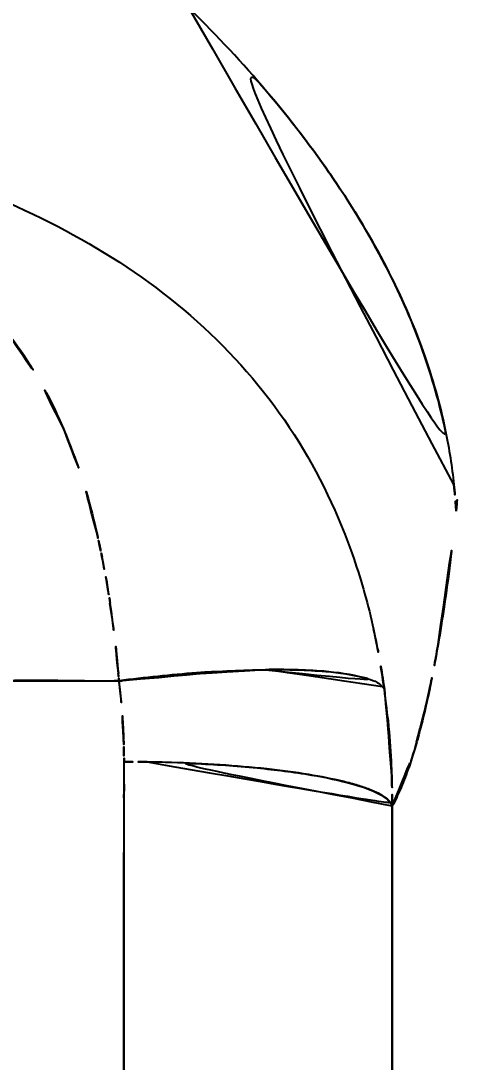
# Model space of a CAD drawing. Extents: x 16296660632 to 16296668616, y -37409619871 to -37409616241.
# Drawn here: x 16296666330.61 to 16296666340.36, y -37409616805.19 to -37409616781.86 of the extents above; entities that cross this region are included whole.
import ezdxf

# ---------------------------------------------------------------- set-up
doc = ezdxf.new("R2010")
doc.units = 0
doc.header["$LTSCALE"] = 10
doc.header["$MEASUREMENT"] = 0
doc.header["$PDMODE"] = 3
doc.header["$PDSIZE"] = -10
doc.layers.get('0').update_dxf_attribs({"linetype": 'CONTINUOUS'})
doc.layers.get('DEFPOINTS').update_dxf_attribs({"linetype": 'CONTINUOUS'})
doc.styles.add('Daelim Dimension', font='')
doc.styles.get('Daelim Dimension').set_extended_font_data('나눔고딕')
doc.dimstyles.new('DEFAULT', dxfattribs={"dimscale": 2, "dimtxt": 2, "dimasz": 2, "dimexe": 0, "dimexo": 2, "dimgap": 1, "dimtad": 1, "dimdec": 1, "dimzin": 9, "dimdsep": 46, "dimtxsty": 'Daelim Dimension', "dimcen": 0.5, "dimclrd": 252, "dimclre": 252, "dimclrt": 3, "dimadec": 1, "dimazin": 0, "dimtfac": 1, "dimtdec": 1, "dimtix": 1, "dimtmove": 0, "dimatfit": 3, "dimfxl": 1, "dimtolj": 1, "dimtzin": 1, "dimlwd": 9, "dimlwe": 9, "dimarcsym": 0})

# ---------------------------------------------------------------- blocks, each defined once
blk = doc.blocks.new('*D16')
at = {"color": 5, "lineweight": 9, "transparency": 16777216}
for p, q in [((16296666467.47109, -37409616640.80376), (16296666467.47109, -37409616937.17432)), ((16296666147.47109, -37409616641.1646), (16296666147.47109, -37409616937.17432)), ((16296666151.47109, -37409616937.17432), (16296666463.47109, -37409616937.17432))]:
    blk.add_line(p, q, dxfattribs=at)
at = {"color": 5, "transparency": 16777216}
for points in [[(16296666151.47109, -37409616936.50766), (16296666151.47109, -37409616937.84099), (16296666147.47109, -37409616937.17432)], [(16296666463.47109, -37409616936.50766), (16296666463.47109, -37409616937.84099), (16296666467.47109, -37409616937.17432)]]:
    blk.add_solid(points, dxfattribs=at)
at = {"layer": 'DEFPOINTS', "color": 0, "transparency": 16777216}
for p in [(16296666467.47109, -37409616636.80376), (16296666147.47109, -37409616637.1646), (16296666467.47109, -37409616937.17432)]:
    blk.add_point(p, dxfattribs=at)
at = {"color": 7, "transparency": 16777216, "insert": (16296666291.23105, -37409616918.8224), "char_height": 30, "attachment_point": 5, "style": 'Daelim Dimension'}
blk.add_mtext('\\A1;320', dxfattribs=at)
blk = doc.blocks.new('*D17')
at = {"color": 5, "lineweight": 9, "ltscale": 0.5, "transparency": 16777216}
for p, q in [((16296666587.9219, -37409616506.424438), (16296666624.81945, -37409616506.424438)), ((16296666624.81945, -37409616510.424438), (16296666624.81945, -37409616827.794708)), ((16296666313.128599, -37409616831.794708), (16296666624.81945, -37409616831.794708))]:
    blk.add_line(p, q, dxfattribs=at)
at = {"color": 5, "ltscale": 0.5, "transparency": 16777216}
for points in [[(16296666624.152781, -37409616510.424438), (16296666625.486111, -37409616510.424438), (16296666624.81945, -37409616506.424438)], [(16296666624.152781, -37409616827.794708), (16296666625.486111, -37409616827.794708), (16296666624.81945, -37409616831.794708)]]:
    blk.add_solid(points, dxfattribs=at)
at = {"layer": 'DEFPOINTS', "color": 0, "ltscale": 0.5, "transparency": 16777216}
for p in [(16296666583.9219, -37409616506.424438), (16296666309.128599, -37409616831.794708), (16296666624.81945, -37409616831.794708)]:
    blk.add_point(p, dxfattribs=at)
at = {"color": 7, "ltscale": 0.5, "transparency": 16777216, "insert": (16296666606.46752, -37409616669.109573), "char_height": 30, "attachment_point": 5, "rotation": 90, "style": 'Daelim Dimension'}
blk.add_mtext('\\A1;325', dxfattribs=at)

msp = doc.modelspace()

# ---------------------------------------------------------------- linework, layer by layer
at = {"linetype": 'Continuous'}
for p, q in [((16296666332.918341, -37409616798.463867), (16296666332.918341, -37409616813.190033)), ((16296666338.92775, -37409616814.18029), (16296666338.92775, -37409616799.45414))]:
    msp.add_line(p, q, dxfattribs=at)
for points, start_tangent, end_tangent in [([(16296666338.03026, -37409616771.035202), (16296666338.85952, -37409616771.373154), (16296666340.27615, -37409616771.99556), (16296666341.855591, -37409616772.76786), (16296666343.55407, -37409616773.719353), (16296666345.306271, -37409616774.867737), (16296666347.04471, -37409616776.263977), (16296666348.535299, -37409616777.830177), (16296666349.56081, -37409616779.440727), (16296666350.078051, -37409616781.103104), (16296666350.01495, -37409616782.871948), (16296666349.36746, -37409616784.722343)], (0.930033255, -0.367475365), (-0.42166822, -0.906750193)), ([(16296666349.251711, -37409616784.970879), (16296666349.935539, -37409616783.209938), (16296666350.10277, -37409616781.320824), (16296666349.59878, -37409616779.512001), (16296666348.64599, -37409616777.970688), (16296666347.48267, -37409616776.676407), (16296666346.251301, -37409616775.5867), (16296666345.010839, -37409616774.659958), (16296666343.79117, -37409616773.863808), (16296666342.61853, -37409616773.179031), (16296666341.50754, -37409616772.589592), (16296666340.457239, -37409616772.079117), (16296666339.463619, -37409616771.632332), (16296666338.531019, -37409616771.236107), (16296666338.03038, -37409616771.034889)], (0.465337981, 0.885133077), (-0.9304634, 0.366384855)), ([(16296666334.362181, -37409616781.561592), (16296666334.42046, -37409616781.61937), (16296666336.113951, -37409616783.444878), (16296666337.604601, -37409616785.397453), (16296666338.76943, -37409616787.334541), (16296666339.573179, -37409616789.150917), (16296666340.09614, -37409616790.941856), (16296666340.30858, -37409616792.253983)], (0.710999536, -0.703192477), (0.107600969, -0.994194162)), ([(16296666340.30768, -37409616792.254082), (16296666340.12125, -37409616791.062248), (16296666339.61842, -37409616789.275902), (16296666338.795719, -37409616787.38855), (16296666337.61511, -37409616785.411728), (16296666336.110161, -37409616783.439613), (16296666334.362129, -37409616781.561638)], (-0.108079033, 0.994142305), (-0.709862122, 0.704340662)), ([(16296666319.50304, -37409616783.618637), (16296666322.787901, -37409616783.942947), (16296666326.087521, -37409616784.547974), (16296666329.219391, -37409616785.489052), (16296666332.135229, -37409616786.852737), (16296666334.70694, -37409616788.731972), (16296666336.72962, -37409616791.131599), (16296666338.064171, -37409616793.906174), (16296666338.50893, -37409616795.491829)], (0.997909557, -0.064625976), (0.216999964, -0.976171612)), ([(16296666330.365049, -37409616788.923286), (16296666331.55821, -37409616790.982277)], (0.597757586, -0.80167691), (0.399559413, -0.916707301)), ([(16296666331.558599, -37409616790.982109), (16296666331.537189, -37409616790.933212), (16296666330.364981, -37409616788.923347)], (-0.398787882, 0.917043197), (-0.597912136, 0.801561649)), ([(16296666331.55821, -37409616790.982277), (16296666331.57023, -37409616791.009956), (16296666332.308559, -37409616793.326736)], (0.399559413, -0.916707301), (0.223346049, -0.974739218)), ([(16296666332.30879, -37409616793.326683), (16296666331.558599, -37409616790.982109)], (-0.225149591, 0.974324208), (-0.398787882, 0.917043197)), ([(16296666340.30858, -37409616792.253983), (16296666340.35862, -37409616792.846977)], (0.107600969, -0.994194162), (0.060477644, -0.998169552)), ([(16296666340.35862, -37409616792.846977), (16296666340.30768, -37409616792.254082)], (-0.06325442, 0.997997434), (-0.108079033, 0.994142305)), ([(16296666340.35862, -37409616792.846977), (16296666340.440809, -37409616792.191399)], (0.058915641, 0.998262965), (0.187292881, 0.982304116)), ([(16296666332.308559, -37409616793.326736), (16296666332.38068, -37409616793.654991)], (0.223346049, -0.974739218), (0.206095824, -0.978531814)), ([(16296666339.95434, -37409616795.838272), (16296666340.089371, -37409616794.988449), (16296666340.224409, -37409616794.002182), (16296666340.358999, -37409616792.847023)], (0.169093864, 0.985599952), (0.106474465, 0.994315437)), ([(16296666332.38166, -37409616793.654793), (16296666332.368919, -37409616793.595497), (16296666332.30879, -37409616793.326683)], (-0.208746065, 0.977969877), (-0.225149591, 0.974324208)), ([(16296666332.38068, -37409616793.654991), (16296666332.42518, -37409616793.872147)], (0.206095824, -0.978531814), (0.195411072, -0.980721425)), ([(16296666332.42679, -37409616793.871819), (16296666332.38166, -37409616793.654793)], (-0.198373616, 0.980126476), (-0.208746065, 0.977969877)), ([(16296666332.42518, -37409616793.872147), (16296666332.557091, -37409616794.60022)], (0.195411072, -0.980721425), (0.161627819, -0.986851786)), ([(16296666332.56093, -37409616794.599602), (16296666332.42679, -37409616793.871819)], (-0.164273611, 0.986414812), (-0.198373616, 0.980126476)), ([(16296666332.557091, -37409616794.60022), (16296666332.60549, -37409616794.908882)], (0.161627819, -0.986851786), (0.148260482, -0.988948345)), ([(16296666332.61005, -37409616794.908188), (16296666332.56093, -37409616794.599602)], (-0.150133567, 0.988665723), (-0.164273611, 0.986414812)), ([(16296666332.60549, -37409616794.908882), (16296666332.79211, -37409616796.488548)], (0.148260482, -0.988948345), (0.088757833, -0.996053235)), ([(16296666332.79311, -37409616796.488487), (16296666332.61005, -37409616794.908188)], (-0.080693879, 0.996738932), (-0.150133567, 0.988665723)), ([(16296666338.50893, -37409616795.491829), (16296666338.74987, -37409616796.838371)], (0.216999964, -0.976171612), (0.13655331, -0.990632724)), ([(16296666338.75065, -37409616796.838501), (16296666338.509041, -37409616795.491798)], (-0.136785046, 0.990600753), (-0.217613133, 0.976035104)), ([(16296666339.953609, -37409616795.838142), (16296666339.71837, -37409616797.047112)], (-0.169406032, -0.985546344), (-0.216047338, -0.97638289)), ([(16296666332.806089, -37409616796.650299), (16296666334.54558, -37409616796.471786), (16296666336.08659, -37409616796.400139)], (0.991817203, 0.127666108), (0.99991127, 0.013321135)), ([(16296666336.08658, -37409616796.399582), (16296666334.551979, -37409616796.470108), (16296666332.805799, -37409616796.648277)], (-0.999919943, -0.012653323), (-0.991880933, -0.12717002)), ([(16296666336.08659, -37409616796.400139), (16296666337.391439, -37409616796.436378), (16296666338.31628, -37409616796.584961), (16296666338.71158, -37409616796.781487)], (0.99991127, 0.013321135), (0.647947576, -0.761684934)), ([(16296666338.711069, -37409616796.781898), (16296666338.33638, -37409616796.591148), (16296666337.44091, -37409616796.440498), (16296666336.142309, -37409616796.398949), (16296666336.08658, -37409616796.399582)], (-0.649673273, 0.760213548), (-0.999919943, -0.012653323)), ([(16296666339.71895, -37409616797.047241), (16296666339.95434, -37409616795.838272)], (0.2157654, 0.976445233), (0.169093864, 0.985599952)), ([(16296666332.805811, -37409616796.64827), (16296666331.928049, -37409616796.649902), (16296666329.33222, -37409616796.653053), (16296666325.509069, -37409616796.65744), (16296666322.608061, -37409616796.660477), (16296666319.55241, -37409616796.663193), (16296666316.222589, -37409616796.665443), (16296666312.694901, -37409616796.667007), (16296666309.012659, -37409616796.667747)], (-0.998895217, -0.046993046), (-0.999999996, -0.000086339)), ([(16296666309.012659, -37409616796.66774), (16296666311.632521, -37409616796.666779), (16296666315.49262, -37409616796.66526), (16296666319.071091, -37409616796.662987), (16296666322.306561, -37409616796.660187), (16296666325.355209, -37409616796.657043), (16296666329.27923, -37409616796.652527), (16296666331.94136, -37409616796.649307), (16296666332.80546, -37409616796.64769)], (0.999999932, 0.000368104), (-0.999727729, 0.023333837)), ([(16296666332.79211, -37409616796.488548), (16296666332.806089, -37409616796.650299)], (0.088757833, -0.996053235), (0.083500888, -0.996507703)), ([(16296666332.80546, -37409616796.64769), (16296666332.79311, -37409616796.488487)], (-0.073970998, 0.997260393), (-0.080693879, 0.996738932)), ([(16296666332.805799, -37409616796.648277), (16296666332.90881, -37409616797.910423)], (0.130326822, -0.991471089), (0.035315715, -0.999376206)), ([(16296666338.71158, -37409616796.781487), (16296666338.75065, -37409616796.838501)], (0.647947576, -0.761684934), (0.47456148, -0.880222359)), ([(16296666338.749901, -37409616796.838364), (16296666338.711069, -37409616796.781898)], (-0.47483151, 0.880076722), (-0.649673273, 0.760213548)), ([(16296666338.74987, -37409616796.838371), (16296666338.84639, -37409616797.682327), (16296666338.905729, -37409616798.554749), (16296666338.91486, -37409616798.780746)], (0.137408985, -0.990514397), (0.034898447, -0.999390864)), ([(16296666332.90937, -37409616797.926376), (16296666332.805811, -37409616796.64827)], (-0.037243921, 0.999306205), (-0.120351503, 0.992731341)), ([(16296666338.91486, -37409616798.780746), (16296666338.905689, -37409616798.554527), (16296666338.846069, -37409616797.681999), (16296666338.749901, -37409616796.838364)], (-0.034991026, 0.999387627), (-0.136210568, 0.990679909)), ([(16296666339.47373, -37409616798.027153), (16296666339.490339, -37409616797.968536), (16296666339.704321, -37409616797.112991), (16296666339.71895, -37409616797.047241)], (0.274823956, 0.961494562), (0.2157654, 0.976445233)), ([(16296666339.71837, -37409616797.047112), (16296666339.474279, -37409616798.027313)], (-0.216047338, -0.97638289), (-0.269288465, -0.963059563)), ([(16296666332.90881, -37409616797.910423), (16296666332.91, -37409616797.945412), (16296666332.91057, -37409616797.963097)], (0.035315714, -0.999376206), (0.031751699, -0.999495788)), ([(16296666332.91057, -37409616797.963097), (16296666332.917021, -37409616798.253059)], (0.0317517, -0.999495788), (0.012891693, -0.999916899)), ([(16296666332.917959, -37409616798.253036), (16296666332.90937, -37409616797.926376)], (-0.016463055, 0.999864475), (-0.03724392, 0.999306205)), ([(16296666339.474279, -37409616798.027313), (16296666338.92775, -37409616799.454628)], (-0.269288465, -0.963059563), (-0.485145847, -0.874433249)), ([(16296666332.917021, -37409616798.253059), (16296666332.91836, -37409616798.463867)], (0.012891693, -0.999916899), (0.000005961, -1)), ([(16296666338.928829, -37409616799.455193), (16296666339.102131, -37409616799.091507), (16296666339.27676, -37409616798.646217), (16296666339.47373, -37409616798.027153)], (0.464309327, 0.885673105), (0.274823956, 0.961494562)), ([(16296666332.91836, -37409616798.463867), (16296666333.43531, -37409616798.467728)], (1, -0.000006102), (0.999887852, -0.014976127)), ([(16296666332.920349, -37409616798.463867), (16296666332.917959, -37409616798.253036)], (-0.006661152, 0.999977814), (-0.016463055, 0.999864475)), ([(16296666333.43531, -37409616798.46769), (16296666332.918341, -37409616798.463867)], (-0.999889547, 0.014862469), (-1, 0)), ([(16296666333.43531, -37409616798.467728), (16296666333.982281, -37409616798.480339), (16296666335.06875, -37409616798.532883), (16296666336.116871, -37409616798.623718), (16296666337.06064, -37409616798.750862), (16296666337.841209, -37409616798.907883), (16296666338.156719, -37409616798.994583), (16296666338.41844, -37409616799.084877), (16296666338.625071, -37409616799.177322), (16296666338.77743, -37409616799.270531), (16296666338.877239, -37409616799.363167), (16296666338.92778, -37409616799.454147)], (0.999887852, -0.014976127), (0.289026506, -0.957321095)), ([(16296666338.92775, -37409616799.45414), (16296666338.6586, -37409616799.195213), (16296666338.050579, -37409616798.963219), (16296666337.12023, -37409616798.760803), (16296666335.902031, -37409616798.601357), (16296666334.47456, -37409616798.49942), (16296666333.43531, -37409616798.46769)], (-0.288932277, 0.957349539), (-0.999889547, 0.014862469)), ([(16296666332.918341, -37409616799.272133), (16296666332.920349, -37409616798.463867)], (0.004694402, 0.999988981), (-0.006661152, 0.999977814)), ([(16296666338.91486, -37409616798.780746), (16296666338.92775, -37409616799.454628)], (0.034898447, -0.999390864), (0.003723943, -0.999993066)), ([(16296666338.92778, -37409616799.454147), (16296666338.91486, -37409616798.780746)], (-0.003831244, 0.999992661), (-0.034991026, 0.999387627)), ([(16296666338.92775, -37409616799.454628), (16296666338.92775, -37409616802.249977), (16296666338.92775, -37409616804.917892), (16296666338.92775, -37409616807.458366), (16296666338.92775, -37409616809.871391), (16296666338.92787, -37409616810.810364)], (-0.000000072, -1), (0.000107902, -0.999999994)), ([(16296666332.918341, -37409616813.190033), (16296666332.918341, -37409616810.925636), (16296666332.918341, -37409616808.86467), (16296666332.918341, -37409616806.981651), (16296666332.918341, -37409616805.244659), (16296666332.918341, -37409616803.623161), (16296666332.918341, -37409616802.104401), (16296666332.918341, -37409616800.662628), (16296666332.918341, -37409616799.272133)], (0, 1), (0.004694402, 0.999988981))]:
    msp.add_spline(points, degree=3, dxfattribs=dict(at, start_tangent=start_tangent, end_tangent=end_tangent))

# ---------------------------------------------------------------- dimensions: what is measured, and where the dimension line sits
at = {"color": 5, "ltscale": 0.5}
dim = msp.add_linear_dim(base=(16296666624.81945, -37409616831.794708), p1=(16296666583.9219, -37409616506.424438), p2=(16296666309.128599, -37409616831.794708), angle=90, dimstyle='DEFAULT', override={"dimtxt": 15, "dimdec": 0, "dimclrd": 5, "dimclre": 5, "dimclrt": 7}, dxfattribs=at)
dim.commit()
dim.dimension.update_dxf_attribs({"geometry": '*D17', "text_midpoint": (16296666606.46752, -37409616669.109573)})
at = {"color": 5}
dim = msp.add_linear_dim(base=(16296666467.47109, -37409616937.174316), p1=(16296666147.47109, -37409616637.164597), p2=(16296666467.47109, -37409616636.803757), dimstyle='DEFAULT', override={"dimtxt": 15, "dimclrd": 5, "dimclre": 5, "dimclrt": 7}, dxfattribs=at)
dim.commit()
dim.dimension.update_dxf_attribs({"geometry": '*D16', "text_midpoint": (16296666291.23105, -37409616937.174316), "dimtype": 160})

doc.saveas('drawing.dxf')
